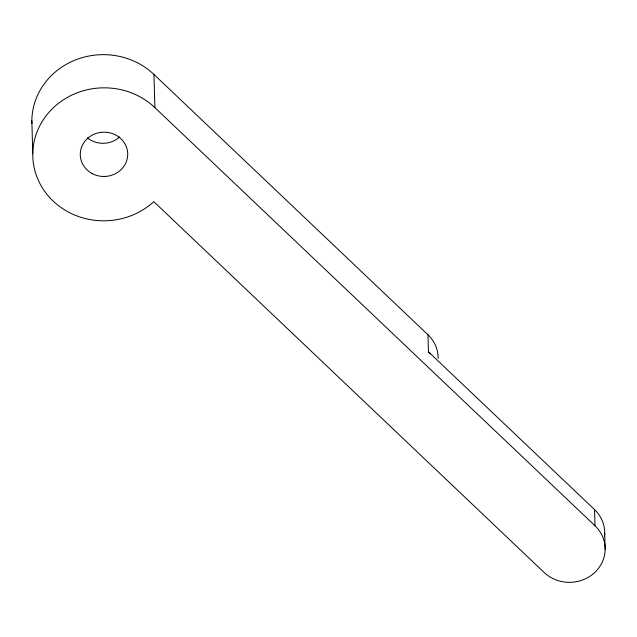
<?xml version="1.0" encoding="UTF-8"?>
<svg xmlns="http://www.w3.org/2000/svg" width="637" height="637" viewBox="0 0 637 637"><rect width="100%" height="100%" fill="white"/><g stroke="black" fill="none" stroke-linecap="round" stroke-linejoin="round"><path stroke-width="0.96" d="M31.882 123.586A71.225 66.495 -1.6 0 1 75.078 60.101A71.225 66.495 -1.6 0 1 153.955 74.449L427.984 334.791A35.608 33.243 -1.6 0 1 438.145 358.368M427.984 334.791L428.454 351.799L594.536 509.584A35.608 33.243 -1.6 0 1 604.529 536.051M154.879 107.621L594.99 525.748A35.608 33.243 -1.6 0 1 594.456 572.767A35.608 33.243 -1.6 0 1 544.102 572.448L153.812 201.65A71.225 66.495 -1.6 0 1 53.102 201.021A71.225 66.495 -1.6 0 1 54.169 106.984A71.225 66.495 -1.6 0 1 154.879 107.621L153.955 74.449M604.696 533.161L605.15 549.317M594.536 509.584L594.99 525.748M31.85 120.704L32.774 153.867M428.454 351.799A35.608 33.243 -1.6 0 1 430.524 353.949M119.668 136.931A23.744 22.168 -1.6 0 1 87.388 137.847M91.903 173.439A23.744 22.168 -1.6 0 0 127.726 154.465A23.744 22.168 -1.6 0 0 92.341 135.052A23.744 22.168 -1.6 0 0 91.903 173.439"/></g></svg>
